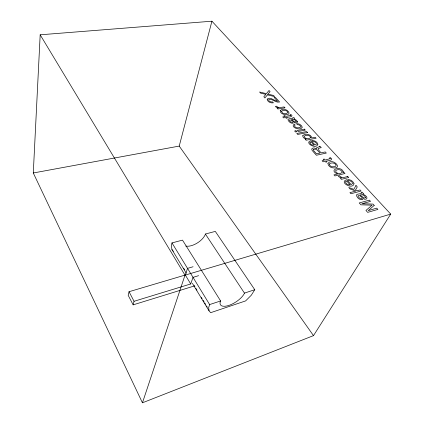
<?xml version="1.0" encoding="UTF-8"?>
<svg xmlns="http://www.w3.org/2000/svg" width="424" height="424" viewBox="0 0 424 424"><rect width="100%" height="100%" fill="white"/><g stroke="black" fill="none" stroke-linecap="round" stroke-linejoin="round"><path stroke-width="0.64" d="M33.289 172.987L40.179 34.805L211.926 21.2L390.711 214.104L313.5 335.623L142.443 402.8L33.289 172.987L179.22 146.084L211.926 21.2M185.765 246.106A13.436 6.895 -32.9 0 0 205.205 234.689L205.391 234.032L215.307 231.393L254.766 289.714L244.457 293.106L244.208 293.742A14.48 6.053 -33.1 0 1 229.543 305.185A14.48 6.053 -33.1 0 1 220.077 302.487L220.613 300.955L182.495 240.122L171.985 242.915L171.317 246.021L171.969 249.603L186.258 273.199M193.074 266.754L187.535 268.371L185.315 275.012L129.039 291.712L128.18 295.3L133.147 304.856L194.34 285.967M133.147 304.856L134.048 301.294L129.039 291.712M171.985 242.915L209.642 304.57L208.688 307.543L209.048 310.834L210.633 312.695L245.613 300.913L251.289 295.226L254.766 289.714M142.443 402.8L185.002 275.165L40.179 34.805M134.048 301.294L190.71 283.958L193.015 277.349L198.591 275.674M209.642 304.57L220.613 300.955M185.002 275.165L390.711 214.104M171.969 249.603L173.358 251.331M179.22 146.084L313.5 335.623M205.391 234.032L244.457 293.106M183.619 268.127L184.647 269.818M194.219 285.612L194.902 286.741M195.93 288.437L196.953 290.127M201.4 297.463L202.084 298.591M203.107 300.282L204.135 301.973M204.819 303.102L205.502 304.231M206.53 305.921L207.214 307.05M192.379 283.311L209.048 310.834M185.315 275.012L190.71 283.958M329.374 164.13L329.57 165.021L330.434 165.991A2.252 1.299 24.1 0 0 332.119 166.77L334.594 166.733L336.126 165.837C336.216 162.853 331.526 162.159 329.575 163.765L329.374 164.13M327.938 163.473L328.393 165.159L329.522 166.399A4.065 2.343 24.1 0 0 331.944 167.703C344.33 169.95 332.692 156.907 327.938 163.473M353.998 183.709C353.017 190.111 338.485 182.177 346.71 179.712L351.141 184.588L352.492 183.65C352.583 181.843 350.362 180.703 348.756 180.656L347.765 179.564C350.351 179.511 353.272 181.117 353.998 183.709M363.326 193.434L362.811 194.256C364.603 194.568 368.917 197.616 366.119 199.179C362.653 200.398 361.105 194.574 358.052 195.692L358.216 196.683L359.616 198.151L361.598 198.602L362.594 199.699C359.833 200.303 356.361 197.515 356.531 194.802C357.3 193.413 363.267 194.298 361.211 192.374L362.123 192.136L363.326 193.434M343.334 171.879L343.164 172.706L344.092 172.483L345.009 173.485L334.918 175.934L333.953 174.863L337.626 173.978C327.545 169.881 341.378 165.243 343.334 171.879M297.637 121.863C295.496 125.631 292.056 119.181 289.486 119.966L289.523 120.734L290.657 121.916L292.449 122.335L293.244 123.209C290.975 123.596 288.675 121.884 287.97 119.785L288.002 119.473C288.696 117.861 294.452 119.356 292.799 117.517L294.071 117.671L294.643 118.407L294.065 119.022L296.408 120.204L297.637 121.863M319.797 146.232L319.521 146.715L316.802 147.526L316.516 148.681L313.967 147.923L312.361 148.252L311.709 149.089L312.165 150.441L316.373 155.237L326.321 153.069L325.282 151.935L321.042 152.857L317.963 149.227L318.318 148.49L321.27 147.552L319.797 146.232M317.873 144.218C316.394 149.958 303.531 142.517 311.105 140.583L315.064 144.934L316.426 144.139C316.601 142.48 314.444 141.505 313.018 141.446L312.128 140.471C314.47 140.471 317.269 141.802 317.873 144.218M281.536 111.284L282.384 112.858A2.051 1.124 20 0 0 283.91 113.553L286.264 113.59L287.923 112.614C287.329 110.033 283.216 109.71 281.536 111.284M342.184 171.927L342.126 172.367C340.509 174.487 335.448 173.633 335.607 170.697C337.403 168.932 341.309 169.34 342.184 171.927M280.227 110.706L280.518 112.116L281.483 113.176A3.705 2.03 20 0 0 283.667 114.321C295.252 116.552 285.14 105.3 280.227 110.706M310.633 137.334L310.575 137.71C308.863 139.3 305.02 139.046 304.183 136.592L304.273 136.21C306.017 134.641 309.732 134.933 310.633 137.334M302.81 135.622C302.471 137.508 304.66 138.664 306.202 139.083L305.248 139.273L306.117 140.238L316.092 138.229L315.191 137.249L311.561 137.98L311.714 137.259C310.426 134.042 305.079 133.125 302.81 135.622M330.201 158.64L325.16 160.039L324.254 159.037L323.252 159.265L324.153 160.261L322.113 160.722L323.072 161.788L325.118 161.327L325.886 162.18L326.888 161.952L326.12 161.099C327.991 160.908 334.366 160.198 330.508 157.643L329.554 157.855L330.201 158.64M267.189 99.094C267.162 101.898 270.984 103.308 273.401 102.82L272.59 101.919L271.037 101.93L269.42 101.23L268.609 100.255L268.906 99.407C272.706 98.548 275.605 103.09 279.591 102.025L275.229 97.26L274.127 97.43L277.593 101.219C274.164 101.124 270.443 96.259 267.189 99.094M302.158 127.147C301.088 131.382 289.433 127.083 294.341 124.142L295.178 125.059L294.431 125.647L294.457 126.103C295.655 128.186 298.872 128.313 300.664 127.009A1.897 1.049 21.1 0 0 300.643 126.114L299.053 124.9L297.378 124.651L296.546 123.734L298.014 123.787A3.154 1.749 21.1 0 1 299.911 124.423L301.443 125.631L302.158 127.147M290.636 115.333L285.702 116.42L284.912 115.545L283.937 115.715L284.727 116.589L282.739 116.939L283.582 117.877L285.575 117.528L286.248 118.275L287.228 118.1L286.55 117.353C288.044 117.141 294.548 116.96 291.002 114.485L290.069 114.65L290.636 115.333M365.483 197.367L364.974 197.966L363.856 197.897L360.093 195.056C362.101 194.107 364.746 195.363 365.483 197.367M345.772 181.737L345.624 182.108C345.889 184.09 348.327 185.118 350.129 184.806L346.768 181.101L345.772 181.737M313.495 149.481L313.585 150.52L316.505 153.838L319.919 153.096C318.403 151.527 316.182 147.822 313.495 149.481M296.196 121.518L295.655 121.964L294.622 121.868L291.452 119.547C293.185 118.943 295.586 119.722 296.196 121.518M310.071 142.337L309.907 142.655C310.092 144.51 312.456 145.326 314.078 145.103L311.073 141.796L310.071 142.337M355.969 185.452L353.86 189.369L348.74 187.493L350.054 188.95L355.858 191.065L349.943 192.618L350.94 193.731L361.089 191.049L360.082 189.952L357.331 190.678L355.508 189.968L357.284 186.894L355.969 185.452M267.454 94.838L264.91 97.933L263.823 96.73L265.88 94.367L260.596 93.137L259.583 92.008L266.383 93.656L269.023 90.482L270.093 91.642L267.899 94.112L273.586 95.464L274.641 96.614L267.454 94.838M374.217 205.391L368.17 210.654L376.745 208.152L377.906 209.419L367.677 212.366L365.949 210.442L372.049 205.168L360.898 204.819L359.223 202.953L369.41 200.139L370.539 201.368L361.932 203.727L373.03 204.092L374.217 205.391M347.696 176.416C345.226 177.179 341.468 178.578 339.656 175.843L338.347 176.161L339.327 177.11L341.691 177.963L340.419 178.276L341.373 179.331L348.703 177.518L347.696 176.416M307.517 132.532L297.69 134.44L296.816 133.459L306.637 131.567L307.517 132.532M295.989 130.756L294.616 131.016L295.501 132.002L296.874 131.737L295.989 130.756M304.427 129.15L297.325 130.502L298.215 131.482L305.317 130.126L304.427 129.15M284.907 107.829L277.879 109L277.105 108.147L278.324 107.945L276.209 107.193L275.404 106.419L276.655 106.212L277.572 107.087L279.273 107.627L284.091 106.938L284.907 107.829"/></g></svg>
